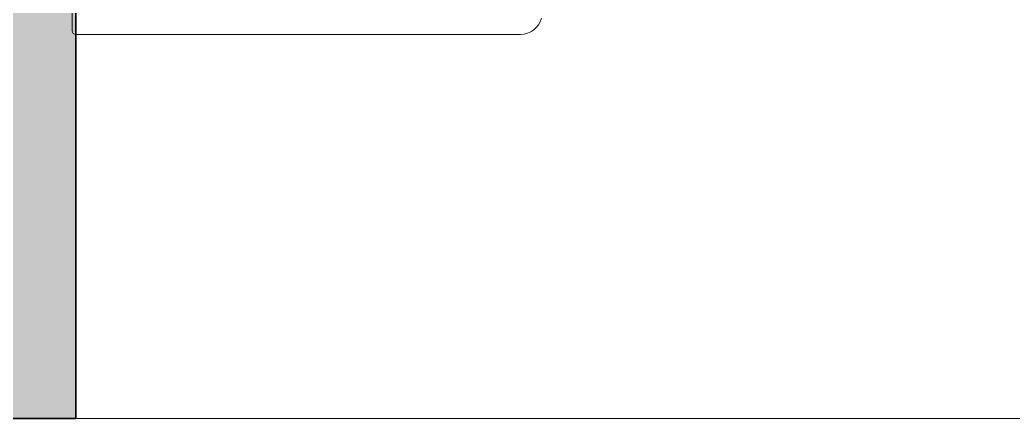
# Model space of a CAD drawing. Header units: feet. Extents: x 600 to 2744, y 411 to 1435.
# Drawn here: x 1044.24 to 1049.54, y 912.81 to 914.94 of the extents above; entities that cross this region are included whole.
import ezdxf

# ---------------------------------------------------------------- set-up
doc = ezdxf.new("R2010")
doc.units = ezdxf.units.FT
for name, color, linetype, lineweight in [('PQI-A-IN-ELEV', 245, 'Continuous', 9), ('PQI-A-WALL', 30, 'Continuous', 50), ('PQI-A-WIN', 140, 'Continuous', 13)]:
    doc.layers.add(name, color=color, linetype=linetype, lineweight=lineweight)

# ---------------------------------------------------------------- blocks, each defined once
blk = doc.blocks.new('w2')
at = {"ltscale": 1000}
blk.add_lwpolyline([(0.4995485328690847, 42.49967888076208), (0.4995485328690847, 46.50043561839266, 0.4139490408238861), (-4.997855285182595e-08, 46.99998422237695), (-61.33077284773753, 46.99998422237695, 0.3394264675312374), (-64.2286038108723, 44.77644300457905)], format="xyb", dxfattribs=at)
at = {"layer": 'PQI-A-IN-ELEV', "ltscale": 1000}
blk.add_line((-1699.999999950109, 100), (1.455191522836685e-11, 100), dxfattribs=at)

msp = doc.modelspace()

# ---------------------------------------------------------------- hatches: boundary and pattern name
at = {"true_color": 0x000000, "transparency": 33554687}
h = msp.add_hatch(color=18, dxfattribs=at)
h.dxf.hatch_style = 1
h.paths.add_polyline_path([(1141.101603894781, 1100.179155292714), (894.1016038947805, 1100.179155292715), (894.1016038947805, 1092.179155294105), (999.2737605294647, 1092.179155329628), (1133.376706410816, 1092.179155374923), (1133.376706410816, 1092.450685580671), (1141.101610283557, 1092.450685583326)])
h.paths.add_polyline_path([(1141.103099269685, 1092.179155374923), (1133.376706410816, 1092.179155374923), (1133.376706410816, 1068.450685580671), (1133.376706438869, 1009.391904159455), (1141.103099315334, 1009.391904162093)])
h.paths.add_polyline_path([(1141.101610347797, 943.719638122208), (1133.375216597892, 943.7196380883275), (1133.375216626978, 920.5404890431552), (1141.101610376832, 920.5404890431552)])
h.paths.add_polyline_path([(1141.101610376832, 920.5404890431552), (1133.375216626978, 920.5404890431552), (1133.375216626978, 912.8140666068545), (1141.10161038651, 912.8140666165369)])
h.paths.add_polyline_path([(1133.375216626978, 920.5404890431552), (1110.196038871082, 920.5404890383385), (1110.196038880745, 912.814066577807), (1133.375216626978, 912.8140666068545)])
h.paths.add_polyline_path([(1044.542690645517, 920.5383851129769), (1003.136957012623, 920.5383860365288), (1003.136957012623, 912.8119930800431), (1044.54269064816, 912.8119922365073)])
h.paths.add_polyline_path([(1003.136956977717, 1054.179155329628), (999.2737605395118, 1054.179155329628), (999.2737605768898, 912.8119931587458), (1003.136957012623, 912.8119930800432), (1003.136957012623, 920.5383860365106)])

# ---------------------------------------------------------------- linework, layer by layer
at = {"layer": 'PQI-A-WALL', "color": 0, "lineweight": 35, "ltscale": 1000}
msp.add_lwpolyline([(999.2737605395118, 1054.179155329628), (999.2737605768898, 912.8119931587458), (1044.54269064816, 912.8119922365073), (1044.542690645517, 920.5383851129769), (1003.136957012618, 920.5383860365288)], dxfattribs=at)

# ---------------------------------------------------------------- block references
at = {"layer": 'PQI-A-WIN', "ltscale": 1000, "xscale": 0.03863196438221001, "yscale": 0.03863196438221001, "zscale": 0.03863196438221001, "rotation": 179.997245771198}
msp.add_blockref('w2', (1044.542876353405, 916.6751886702656), dxfattribs=at)

doc.saveas('drawing.dxf')
